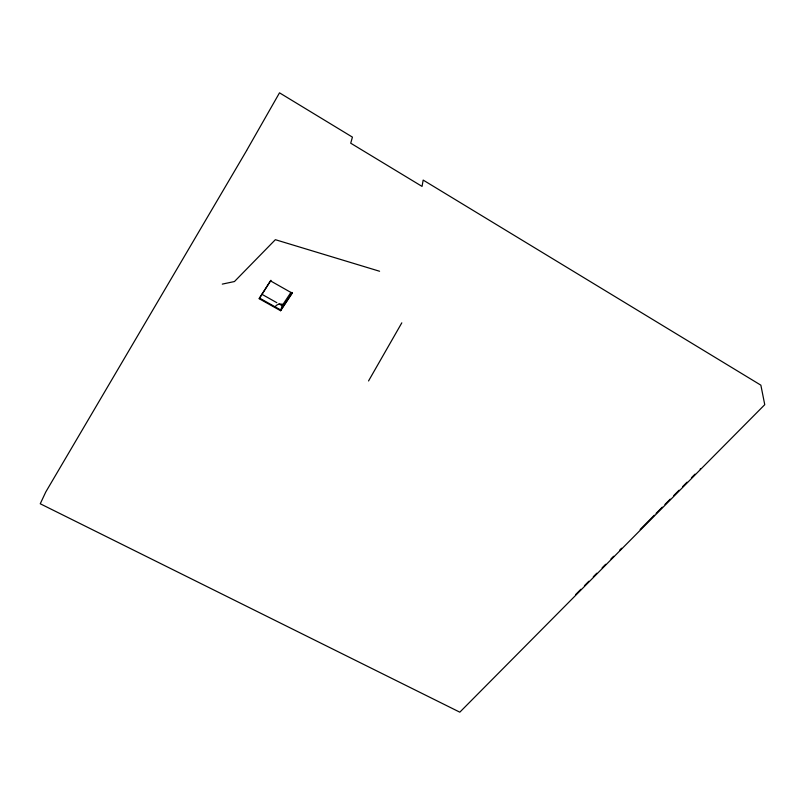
<?xml version="1.0" encoding="UTF-8"?>
<svg xmlns="http://www.w3.org/2000/svg" width="805" height="805" viewBox="0 0 805 805"><rect width="100%" height="100%" fill="white"/><g stroke="black" fill="none" stroke-linecap="round" stroke-linejoin="round"><path stroke-width="1.21" d="M292.215 293.181L292.416 292.497L280.814 310.036L259.462 298.031L270.903 280.291L259.23 298.725L280.603 310.73L292.215 293.181L270.681 280.975M280.603 310.73L282.142 305.689L290.987 292.306M259.23 298.725L259.462 298.031M246.702 150.374L279.506 92.827L352.429 137.122L350.718 143.199L422.051 186.408L423.168 180.079L760.866 385.172L764.75 404.674L459.816 712.173L40.25 503.769L45.794 491.946L246.622 150.565M368.539 380.956L401.816 322.835M575.585 594.623L580.888 589.27M584.43 585.698L588.858 581.23M593.275 576.772L596.817 573.2M602.12 567.847L605.662 564.275M610.965 558.922L613.621 556.245M619.81 549.996L621.581 548.215M640.156 529.479L654.304 515.2M656.075 513.409L662.274 507.16M664.92 504.483L670.233 499.13M673.765 495.558L679.078 490.205M682.61 486.633L687.037 482.175M691.455 477.717L694.997 474.145M222.281 284.115L234.456 281.539L275.36 239.689L379.588 271.255M261.957 294.318L276.829 302.69M278.963 303.888L282.142 305.689M700.3 468.792L700.4 469.567M275.25 306.584A6.812 5.726 19 0 1 284.366 305.065"/></g></svg>
